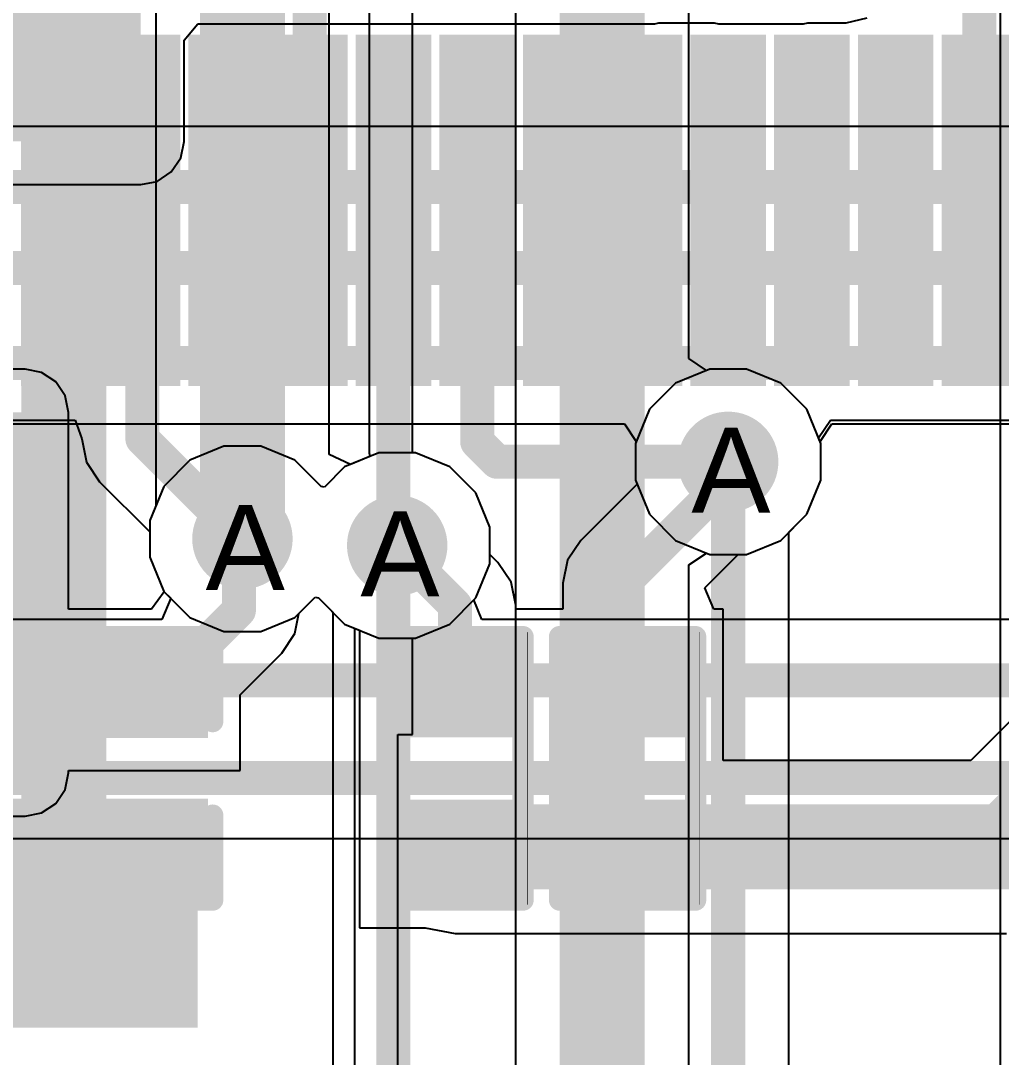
# Model space of a CAD drawing. Header units: inches. Extents: x 0 to 208, y 0 to 213.
# Drawn here: x 1.5279 to 1.7585, y 2.6423 to 2.8862 of the extents above; entities that cross this region are included whole.
import ezdxf

# ---------------------------------------------------------------- set-up
doc = ezdxf.new("R2010")
doc.units = ezdxf.units.IN
doc.header["$MEASUREMENT"] = 0
for name, color, linetype in [('Bottom Layer', 5, 'Continuous'), ('Bottom Overlay', 54, 'Continuous'), ('Bottom Paste', 16, 'Continuous'), ('Bottom Solder', 6, 'Continuous'), ('Drill Drawing', 1, 'Continuous'), ('L2_GND1', 16, 'Continuous'), ('L3_SIG1', 76, 'Continuous'), ('L4_PWR', 90, 'Continuous'), ('L5_GND2', 156, 'Continuous'), ('L6_SIG2', 130, 'Continuous'), ('L7_GND3', 216, 'Continuous'), ('Top Layer', 1, 'Continuous'), ('Top Paste', 8, 'Continuous'), ('Top Solder', 216, 'Continuous'), ('Via Holes', 16, 'Continuous')]:
    doc.layers.add(name, color=color, linetype=linetype)
doc.styles.add('Arial', font='', dxfattribs={"height": 0.2})
doc.styles.get('Arial').set_extended_font_data('Arial')

# ---------------------------------------------------------------- blocks, each defined once
blk = doc.blocks.new('AS0B826_S78B_7H_8')
at = {"layer": 'Top Layer'}
for points in [[(-1.38484, 0.75319), (-1.37106, 0.75319), (-1.37106, 0.67445), (-1.38484, 0.67445)], [(-1.36516, 0.75319), (-1.35138, 0.75319), (-1.35138, 0.67445), (-1.36516, 0.67445)], [(-1.34547, 0.75319), (-1.33169, 0.75319), (-1.33169, 0.67445), (-1.34547, 0.67445)], [(-1.32578, 0.75319), (-1.312, 0.75319), (-1.312, 0.67445), (-1.32578, 0.67445)], [(-1.3061, 0.75319), (-1.29232, 0.75319), (-1.29232, 0.67445), (-1.3061, 0.67445)], [(-1.28641, 0.75319), (-1.27263, 0.75319), (-1.27263, 0.67445), (-1.28641, 0.67445)], [(-1.26673, 0.75319), (-1.25295, 0.75319), (-1.25295, 0.67445), (-1.26673, 0.67445)], [(-1.24704, 0.75319), (-1.23326, 0.75319), (-1.23326, 0.67445), (-1.24704, 0.67445)], [(-1.22736, 0.75319), (-1.21358, 0.75319), (-1.21358, 0.67445), (-1.22736, 0.67445)], [(-1.20768, 0.75319), (-1.1939, 0.75319), (-1.1939, 0.67445), (-1.20768, 0.67445)], [(-1.18799, 0.75319), (-1.17421, 0.75319), (-1.17421, 0.67445), (-1.18799, 0.67445)], [(-1.16831, 0.75319), (-1.15453, 0.75319), (-1.15453, 0.67445), (-1.16831, 0.67445)]]:
    blk.add_hatch(color=1, dxfattribs=at).paths.add_polyline_path(points)
at = {"layer": 'Top Paste'}
for points in [[(-1.38484, 0.75319), (-1.37106, 0.75319), (-1.37106, 0.67445), (-1.38484, 0.67445)], [(-1.36516, 0.75319), (-1.35138, 0.75319), (-1.35138, 0.67445), (-1.36516, 0.67445)], [(-1.34547, 0.75319), (-1.33169, 0.75319), (-1.33169, 0.67445), (-1.34547, 0.67445)], [(-1.32578, 0.75319), (-1.312, 0.75319), (-1.312, 0.67445), (-1.32578, 0.67445)], [(-1.3061, 0.75319), (-1.29232, 0.75319), (-1.29232, 0.67445), (-1.3061, 0.67445)], [(-1.28641, 0.75319), (-1.27263, 0.75319), (-1.27263, 0.67445), (-1.28641, 0.67445)], [(-1.26673, 0.75319), (-1.25295, 0.75319), (-1.25295, 0.67445), (-1.26673, 0.67445)], [(-1.24704, 0.75319), (-1.23326, 0.75319), (-1.23326, 0.67445), (-1.24704, 0.67445)], [(-1.22736, 0.75319), (-1.21358, 0.75319), (-1.21358, 0.67445), (-1.22736, 0.67445)], [(-1.20768, 0.75319), (-1.1939, 0.75319), (-1.1939, 0.67445), (-1.20768, 0.67445)], [(-1.18799, 0.75319), (-1.17421, 0.75319), (-1.17421, 0.67445), (-1.18799, 0.67445)], [(-1.16831, 0.75319), (-1.15453, 0.75319), (-1.15453, 0.67445), (-1.16831, 0.67445)]]:
    blk.add_hatch(color=8, dxfattribs=at).paths.add_polyline_path(points)
at = {"layer": 'Top Solder'}
for points in [[(-1.38684, 0.75519), (-1.36906, 0.75519), (-1.36906, 0.67245), (-1.38684, 0.67245)], [(-1.36716, 0.75519), (-1.34938, 0.75519), (-1.34938, 0.67245), (-1.36716, 0.67245)], [(-1.34747, 0.75519), (-1.32969, 0.75519), (-1.32969, 0.67245), (-1.34747, 0.67245)], [(-1.32778, 0.75519), (-1.31, 0.75519), (-1.31, 0.67245), (-1.32778, 0.67245)], [(-1.3081, 0.75519), (-1.29032, 0.75519), (-1.29032, 0.67245), (-1.3081, 0.67245)], [(-1.28841, 0.75519), (-1.27063, 0.75519), (-1.27063, 0.67245), (-1.28841, 0.67245)], [(-1.26873, 0.75519), (-1.25095, 0.75519), (-1.25095, 0.67245), (-1.26873, 0.67245)], [(-1.24904, 0.75519), (-1.23126, 0.75519), (-1.23126, 0.67245), (-1.24904, 0.67245)], [(-1.22936, 0.75519), (-1.21158, 0.75519), (-1.21158, 0.67245), (-1.22936, 0.67245)], [(-1.20968, 0.75519), (-1.1919, 0.75519), (-1.1919, 0.67245), (-1.20968, 0.67245)], [(-1.18999, 0.75519), (-1.17221, 0.75519), (-1.17221, 0.67245), (-1.18999, 0.67245)], [(-1.17031, 0.75519), (-1.15253, 0.75519), (-1.15253, 0.67245), (-1.17031, 0.67245)]]:
    blk.add_hatch(color=216, dxfattribs=at).paths.add_polyline_path(points)
blk = doc.blocks.new('R___0402_B_374')
at = {"layer": 'Bottom Layer'}
for points in [[(-0.0095, 0.0125), (-0.0095, -0.0125), (-0.0275, -0.0125), (-0.0275, 0.0125)], [(0.0275, 0.0125), (0.0275, -0.0125), (0.0095, -0.0125), (0.0095, 0.0125)]]:
    blk.add_hatch(color=5, dxfattribs=at).paths.add_polyline_path(points)
at = {"layer": 'Bottom Paste'}
for points in [[(-0.0095, 0.0125), (-0.0095, -0.0125), (-0.0275, -0.0125), (-0.0275, 0.0125)], [(0.0275, 0.0125), (0.0275, -0.0125), (0.0095, -0.0125), (0.0095, 0.0125)]]:
    blk.add_hatch(color=16, dxfattribs=at).paths.add_polyline_path(points)
at = {"layer": 'Bottom Solder'}
for points in [[(-0.00733, 0.01467), (-0.00733, -0.01466), (-0.02967, -0.01466), (-0.02967, 0.01467)], [(0.02967, 0.01467), (0.02967, -0.01466), (0.00733, -0.01466), (0.00733, 0.01467)]]:
    blk.add_hatch(color=6, dxfattribs=at).paths.add_polyline_path(points)
at = {"layer": 'Bottom Overlay'}
for points in [[(0.031, 0.016, 0.005, 0.005, 0), (-0.031, 0.016, 0.005, 0.005, 0)], [(-0.031, -0.016, 0.005, 0.005, 0), (-0.031, 0.016, 0.005, 0.005, 0)], [(0.031, -0.016, 0.005, 0.005, 0), (0.031, 0.016, 0.005, 0.005, 0)], [(0.032, 0.017, 0.000127, 0.000127, 0), (-0.032, 0.017, 0.000127, 0.000127, 0)], [(0.031, -0.016, 0.005, 0.005, 0), (-0.031, -0.016, 0.005, 0.005, 0)]]:
    blk.add_lwpolyline(points, format="xyseb", dxfattribs=at)
for points in [[(-0.03225, 0.016, 0.0025, 0.0025, 1), (-0.02975, 0.016, 0.0025, 0.0025, 1)], [(-0.03225, 0.016, 0.0025, 0.0025, 1), (-0.02975, 0.016, 0.0025, 0.0025, 1)], [(0.02975, 0.016, 0.0025, 0.0025, 1), (0.03225, 0.016, 0.0025, 0.0025, 1)], [(0.02975, 0.016, 0.0025, 0.0025, 1), (0.03225, 0.016, 0.0025, 0.0025, 1)], [(-0.03203, 0.017, 0.0000635, 0.0000635, 1), (-0.03197, 0.017, 0.0000635, 0.0000635, 1)], [(0.03197, 0.017, 0.0000635, 0.0000635, 1), (0.03203, 0.017, 0.0000635, 0.0000635, 1)], [(-0.03225, -0.016, 0.0025, 0.0025, 1), (-0.02975, -0.016, 0.0025, 0.0025, 1)], [(-0.03225, -0.016, 0.0025, 0.0025, 1), (-0.02975, -0.016, 0.0025, 0.0025, 1)], [(0.02975, -0.016, 0.0025, 0.0025, 1), (0.03225, -0.016, 0.0025, 0.0025, 1)], [(0.02975, -0.016, 0.0025, 0.0025, 1), (0.03225, -0.016, 0.0025, 0.0025, 1)]]:
    blk.add_lwpolyline(points, format="xyseb", close=True, dxfattribs=at)
blk = doc.blocks.new('R___0402_B_375')
at = {"layer": 'Bottom Layer'}
for points in [[(-0.0095, 0.0125), (-0.0095, -0.0125), (-0.0275, -0.0125), (-0.0275, 0.0125)], [(0.0275, 0.0125), (0.0275, -0.0125), (0.0095, -0.0125), (0.0095, 0.0125)]]:
    blk.add_hatch(color=5, dxfattribs=at).paths.add_polyline_path(points)
at = {"layer": 'Bottom Paste'}
for points in [[(-0.0095, 0.0125), (-0.0095, -0.0125), (-0.0275, -0.0125), (-0.0275, 0.0125)], [(0.0275, 0.0125), (0.0275, -0.0125), (0.0095, -0.0125), (0.0095, 0.0125)]]:
    blk.add_hatch(color=16, dxfattribs=at).paths.add_polyline_path(points)
at = {"layer": 'Bottom Solder'}
for points in [[(-0.00733, 0.01467), (-0.00733, -0.01466), (-0.02967, -0.01466), (-0.02967, 0.01467)], [(0.02967, 0.01467), (0.02967, -0.01466), (0.00733, -0.01466), (0.00733, 0.01467)]]:
    blk.add_hatch(color=6, dxfattribs=at).paths.add_polyline_path(points)
at = {"layer": 'Bottom Overlay'}
for points in [[(0.031, 0.016, 0.005, 0.005, 0), (-0.031, 0.016, 0.005, 0.005, 0)], [(-0.031, -0.016, 0.005, 0.005, 0), (-0.031, 0.016, 0.005, 0.005, 0)], [(0.031, -0.016, 0.005, 0.005, 0), (0.031, 0.016, 0.005, 0.005, 0)], [(0.032, 0.017, 0.000127, 0.000127, 0), (-0.032, 0.017, 0.000127, 0.000127, 0)], [(0.031, -0.016, 0.005, 0.005, 0), (-0.031, -0.016, 0.005, 0.005, 0)]]:
    blk.add_lwpolyline(points, format="xyseb", dxfattribs=at)
for points in [[(-0.03225, 0.016, 0.0025, 0.0025, 1), (-0.02975, 0.016, 0.0025, 0.0025, 1)], [(-0.03225, 0.016, 0.0025, 0.0025, 1), (-0.02975, 0.016, 0.0025, 0.0025, 1)], [(0.02975, 0.016, 0.0025, 0.0025, 1), (0.03225, 0.016, 0.0025, 0.0025, 1)], [(0.02975, 0.016, 0.0025, 0.0025, 1), (0.03225, 0.016, 0.0025, 0.0025, 1)], [(-0.03203, 0.017, 0.0000635, 0.0000635, 1), (-0.03197, 0.017, 0.0000635, 0.0000635, 1)], [(0.03197, 0.017, 0.0000635, 0.0000635, 1), (0.03203, 0.017, 0.0000635, 0.0000635, 1)], [(-0.03225, -0.016, 0.0025, 0.0025, 1), (-0.02975, -0.016, 0.0025, 0.0025, 1)], [(-0.03225, -0.016, 0.0025, 0.0025, 1), (-0.02975, -0.016, 0.0025, 0.0025, 1)], [(0.02975, -0.016, 0.0025, 0.0025, 1), (0.03225, -0.016, 0.0025, 0.0025, 1)], [(0.02975, -0.016, 0.0025, 0.0025, 1), (0.03225, -0.016, 0.0025, 0.0025, 1)]]:
    blk.add_lwpolyline(points, format="xyseb", close=True, dxfattribs=at)
blk = doc.blocks.new('CAP_0402_B_607')
at = {"layer": 'Bottom Layer'}
for points in [[(-0.0095, 0.0125), (-0.0095, -0.0125), (-0.0275, -0.0125), (-0.0275, 0.0125)], [(0.0275, 0.0125), (0.0275, -0.0125), (0.0095, -0.0125), (0.0095, 0.0125)]]:
    blk.add_hatch(color=5, dxfattribs=at).paths.add_polyline_path(points)
at = {"layer": 'Bottom Paste'}
for points in [[(-0.0095, 0.0125), (-0.0095, -0.0125), (-0.0275, -0.0125), (-0.0275, 0.0125)], [(0.0275, 0.0125), (0.0275, -0.0125), (0.0095, -0.0125), (0.0095, 0.0125)]]:
    blk.add_hatch(color=16, dxfattribs=at).paths.add_polyline_path(points)
at = {"layer": 'Bottom Solder'}
for points in [[(-0.00714, 0.01486), (-0.00714, -0.01486), (-0.02986, -0.01486), (-0.02986, 0.01486)], [(0.02986, 0.01486), (0.02986, -0.01486), (0.00714, -0.01486), (0.00714, 0.01486)]]:
    blk.add_hatch(color=6, dxfattribs=at).paths.add_polyline_path(points)
at = {"layer": 'Bottom Overlay'}
for points in [[(-0.031, 0.016, 0.005, 0.005, 0), (-0.011, 0.016, 0.005, 0.005, 0)], [(-0.031, 0.016, 0.005, 0.005, 0), (-0.031, -0.016, 0.005, 0.005, 0)], [(0.011, 0.016, 0.005, 0.005, 0), (0.031, 0.016, 0.005, 0.005, 0)], [(0.031, 0.016, 0.005, 0.005, 0), (0.031, -0.016, 0.005, 0.005, 0)], [(-0.031, -0.016, 0.005, 0.005, 0), (-0.011, -0.016, 0.005, 0.005, 0)], [(0.011, -0.016, 0.005, 0.005, 0), (0.031, -0.016, 0.005, 0.005, 0)]]:
    blk.add_lwpolyline(points, format="xyseb", dxfattribs=at)
for points in [[(-0.03225, 0.016, 0.0025, 0.0025, 1), (-0.02975, 0.016, 0.0025, 0.0025, 1)], [(-0.03225, 0.016, 0.0025, 0.0025, 1), (-0.02975, 0.016, 0.0025, 0.0025, 1)], [(-0.01225, 0.016, 0.0025, 0.0025, 1), (-0.00975, 0.016, 0.0025, 0.0025, 1)], [(0.00975, 0.016, 0.0025, 0.0025, 1), (0.01225, 0.016, 0.0025, 0.0025, 1)], [(0.02975, 0.016, 0.0025, 0.0025, 1), (0.03225, 0.016, 0.0025, 0.0025, 1)], [(0.02975, 0.016, 0.0025, 0.0025, 1), (0.03225, 0.016, 0.0025, 0.0025, 1)], [(-0.03225, -0.016, 0.0025, 0.0025, 1), (-0.02975, -0.016, 0.0025, 0.0025, 1)], [(-0.03225, -0.016, 0.0025, 0.0025, 1), (-0.02975, -0.016, 0.0025, 0.0025, 1)], [(-0.01225, -0.016, 0.0025, 0.0025, 1), (-0.00975, -0.016, 0.0025, 0.0025, 1)], [(0.00975, -0.016, 0.0025, 0.0025, 1), (0.01225, -0.016, 0.0025, 0.0025, 1)], [(0.02975, -0.016, 0.0025, 0.0025, 1), (0.03225, -0.016, 0.0025, 0.0025, 1)], [(0.02975, -0.016, 0.0025, 0.0025, 1), (0.03225, -0.016, 0.0025, 0.0025, 1)]]:
    blk.add_lwpolyline(points, format="xyseb", close=True, dxfattribs=at)
blk = doc.blocks.new('CAP_0402_B_611')
at = {"layer": 'Bottom Layer'}
for points in [[(-0.0095, 0.0125), (-0.0095, -0.0125), (-0.0275, -0.0125), (-0.0275, 0.0125)], [(0.0275, 0.0125), (0.0275, -0.0125), (0.0095, -0.0125), (0.0095, 0.0125)]]:
    blk.add_hatch(color=5, dxfattribs=at).paths.add_polyline_path(points)
at = {"layer": 'Bottom Paste'}
for points in [[(-0.0095, 0.0125), (-0.0095, -0.0125), (-0.0275, -0.0125), (-0.0275, 0.0125)], [(0.0275, 0.0125), (0.0275, -0.0125), (0.0095, -0.0125), (0.0095, 0.0125)]]:
    blk.add_hatch(color=16, dxfattribs=at).paths.add_polyline_path(points)
at = {"layer": 'Bottom Solder'}
for points in [[(-0.00714, 0.01486), (-0.00714, -0.01486), (-0.02986, -0.01486), (-0.02986, 0.01486)], [(0.02986, 0.01486), (0.02986, -0.01486), (0.00714, -0.01486), (0.00714, 0.01486)]]:
    blk.add_hatch(color=6, dxfattribs=at).paths.add_polyline_path(points)
at = {"layer": 'Bottom Overlay'}
for points in [[(-0.031, 0.016, 0.005, 0.005, 0), (-0.031, -0.016, 0.005, 0.005, 0)], [(-0.031, 0.016, 0.005, 0.005, 0), (-0.011, 0.016, 0.005, 0.005, 0)], [(0.011, 0.016, 0.005, 0.005, 0), (0.031, 0.016, 0.005, 0.005, 0)], [(0.031, 0.016, 0.005, 0.005, 0), (0.031, -0.016, 0.005, 0.005, 0)], [(-0.031, -0.016, 0.005, 0.005, 0), (-0.011, -0.016, 0.005, 0.005, 0)], [(0.011, -0.016, 0.005, 0.005, 0), (0.031, -0.016, 0.005, 0.005, 0)]]:
    blk.add_lwpolyline(points, format="xyseb", dxfattribs=at)
for points in [[(-0.03225, 0.016, 0.0025, 0.0025, 1), (-0.02975, 0.016, 0.0025, 0.0025, 1)], [(-0.03225, 0.016, 0.0025, 0.0025, 1), (-0.02975, 0.016, 0.0025, 0.0025, 1)], [(-0.01225, 0.016, 0.0025, 0.0025, 1), (-0.00975, 0.016, 0.0025, 0.0025, 1)], [(0.00975, 0.016, 0.0025, 0.0025, 1), (0.01225, 0.016, 0.0025, 0.0025, 1)], [(0.02975, 0.016, 0.0025, 0.0025, 1), (0.03225, 0.016, 0.0025, 0.0025, 1)], [(0.02975, 0.016, 0.0025, 0.0025, 1), (0.03225, 0.016, 0.0025, 0.0025, 1)], [(-0.03225, -0.016, 0.0025, 0.0025, 1), (-0.02975, -0.016, 0.0025, 0.0025, 1)], [(-0.03225, -0.016, 0.0025, 0.0025, 1), (-0.02975, -0.016, 0.0025, 0.0025, 1)], [(-0.01225, -0.016, 0.0025, 0.0025, 1), (-0.00975, -0.016, 0.0025, 0.0025, 1)], [(0.00975, -0.016, 0.0025, 0.0025, 1), (0.01225, -0.016, 0.0025, 0.0025, 1)], [(0.02975, -0.016, 0.0025, 0.0025, 1), (0.03225, -0.016, 0.0025, 0.0025, 1)], [(0.02975, -0.016, 0.0025, 0.0025, 1), (0.03225, -0.016, 0.0025, 0.0025, 1)]]:
    blk.add_lwpolyline(points, format="xyseb", close=True, dxfattribs=at)

msp = doc.modelspace()

# ---------------------------------------------------------------- hatches: boundary and pattern name
at = {"layer": 'Bottom Layer'}
for points in [[(1.47773, 2.85781), (1.55606, 2.85781), (1.55606, 2.92569), (1.47773, 2.92569)], [(1.44329, 2.70921), (1.52886, 2.70921), (1.52886, 2.794), (1.44329, 2.794)], [(1.307, 2.64921), (1.5695, 2.64921), (1.5695, 2.70075), (1.307, 2.70075)]]:
    msp.add_hatch(color=5, dxfattribs=at).paths.add_polyline_path(points)
h = msp.add_hatch(color=5, dxfattribs=at)
edge = h.paths.add_edge_path()
edge.add_arc((1.69425, 2.78239), 0.01181, 0, 360)
h = msp.add_hatch(color=5, dxfattribs=at)
edge = h.paths.add_edge_path()
edge.add_arc((1.58, 2.76426), 0.01181, 0, 360)
h = msp.add_hatch(color=5, dxfattribs=at)
edge = h.paths.add_edge_path()
edge.add_arc((1.6164, 2.76271), 0.01181, 0, 360)
at = {"layer": 'L2_GND1'}
h = msp.add_hatch(color=16, dxfattribs=at)
edge = h.paths.add_edge_path()
edge.add_arc((1.69425, 2.78239), 0.01181, 0, 360)
h = msp.add_hatch(color=16, dxfattribs=at)
edge = h.paths.add_edge_path()
edge.add_arc((1.58, 2.76426), 0.01181, 0, 360)
h = msp.add_hatch(color=16, dxfattribs=at)
edge = h.paths.add_edge_path()
edge.add_arc((1.6164, 2.76271), 0.01181, 0, 360)
at = {"layer": 'L3_SIG1'}
h = msp.add_hatch(color=76, dxfattribs=at)
edge = h.paths.add_edge_path()
edge.add_arc((1.69425, 2.78239), 0.01181, 0, 360)
h = msp.add_hatch(color=76, dxfattribs=at)
edge = h.paths.add_edge_path()
edge.add_arc((1.58, 2.76426), 0.01181, 0, 360)
h = msp.add_hatch(color=76, dxfattribs=at)
edge = h.paths.add_edge_path()
edge.add_arc((1.6164, 2.76271), 0.01181, 0, 360)
at = {"layer": 'L4_PWR'}
h = msp.add_hatch(color=90, dxfattribs=at)
edge = h.paths.add_edge_path()
edge.add_arc((1.69425, 2.78239), 0.01181, 0, 360)
h = msp.add_hatch(color=90, dxfattribs=at)
edge = h.paths.add_edge_path()
edge.add_arc((1.58, 2.76426), 0.01181, 0, 360)
h = msp.add_hatch(color=90, dxfattribs=at)
edge = h.paths.add_edge_path()
edge.add_arc((1.6164, 2.76271), 0.01181, 0, 360)
at = {"layer": 'L5_GND2'}
h = msp.add_hatch(color=156, dxfattribs=at)
edge = h.paths.add_edge_path()
edge.add_arc((1.69425, 2.78239), 0.01181, 0, 360)
h = msp.add_hatch(color=156, dxfattribs=at)
edge = h.paths.add_edge_path()
edge.add_arc((1.58, 2.76426), 0.01181, 0, 360)
h = msp.add_hatch(color=156, dxfattribs=at)
edge = h.paths.add_edge_path()
edge.add_arc((1.6164, 2.76271), 0.01181, 0, 360)
at = {"layer": 'L6_SIG2'}
h = msp.add_hatch(color=130, dxfattribs=at)
edge = h.paths.add_edge_path()
edge.add_arc((1.69425, 2.78239), 0.01181, 0, 360)
h = msp.add_hatch(color=130, dxfattribs=at)
edge = h.paths.add_edge_path()
edge.add_arc((1.58, 2.76426), 0.01181, 0, 360)
h = msp.add_hatch(color=130, dxfattribs=at)
edge = h.paths.add_edge_path()
edge.add_arc((1.6164, 2.76271), 0.01181, 0, 360)
at = {"layer": 'L7_GND3'}
h = msp.add_hatch(color=216, dxfattribs=at)
edge = h.paths.add_edge_path()
edge.add_arc((1.69425, 2.78239), 0.01181, 0, 360)
h = msp.add_hatch(color=216, dxfattribs=at)
edge = h.paths.add_edge_path()
edge.add_arc((1.58, 2.76426), 0.01181, 0, 360)
h = msp.add_hatch(color=216, dxfattribs=at)
edge = h.paths.add_edge_path()
edge.add_arc((1.6164, 2.76271), 0.01181, 0, 360)
at = {"layer": 'Top Layer'}
h = msp.add_hatch(color=1, dxfattribs=at)
edge = h.paths.add_edge_path()
edge.add_arc((1.69425, 2.78239), 0.01181, 0, 360)
h = msp.add_hatch(color=1, dxfattribs=at)
edge = h.paths.add_edge_path()
edge.add_arc((1.58, 2.76426), 0.01181, 0, 360)
h = msp.add_hatch(color=1, dxfattribs=at)
edge = h.paths.add_edge_path()
edge.add_arc((1.6164, 2.76271), 0.01181, 0, 360)
at = {"layer": 'Via Holes'}
h = msp.add_hatch(color=7, dxfattribs=at)
edge = h.paths.add_edge_path()
edge.add_arc((1.69425, 2.78239), 0.00591, 0, 360)
h = msp.add_hatch(color=7, dxfattribs=at)
edge = h.paths.add_edge_path()
edge.add_arc((1.58, 2.76426), 0.00591, 0, 360)
h = msp.add_hatch(color=7, dxfattribs=at)
edge = h.paths.add_edge_path()
edge.add_arc((1.6164, 2.76271), 0.00591, 0, 360)

# ---------------------------------------------------------------- linework, layer by layer
at = {"layer": 'Bottom Layer'}
for p, q in [((1.72197, 2.8857), (1.72697, 2.88687)), ((1.56626, 2.88165), (1.5695, 2.8855)), ((1.5695, 2.8855), (1.67697, 2.8855)), ((1.67697, 2.8855), (1.67795, 2.8857)), ((1.67795, 2.8857), (1.69098, 2.8857)), ((1.69098, 2.8857), (1.69197, 2.8855)), ((1.69197, 2.8855), (1.71197, 2.8855)), ((1.71197, 2.8855), (1.71295, 2.8857)), ((1.71295, 2.8857), (1.72197, 2.8857)), ((1.72197, 2.8857), (1.72197, 2.8857)), ((1.56626, 2.85781), (1.56626, 2.88165)), ((1.56548, 2.85391), (1.56626, 2.85781)), ((1.56327, 2.8506), (1.56548, 2.85391)), ((1.55997, 2.84839), (1.56327, 2.8506)), ((1.47773, 2.84762), (1.55606, 2.84762)), ((1.55606, 2.84762), (1.55997, 2.84839)), ((1.52886, 2.8042), (1.50278, 2.8042)), ((1.53276, 2.80342), (1.52886, 2.8042)), ((1.53607, 2.80121), (1.53276, 2.80342)), ((1.68991, 2.8042), (1.68189, 2.80088)), ((1.69858, 2.8042), (1.68991, 2.8042)), ((1.7066, 2.80088), (1.69858, 2.8042)), ((1.53828, 2.7979), (1.53607, 2.80121)), ((1.68189, 2.80088), (1.67576, 2.79475)), ((1.71274, 2.79475), (1.7066, 2.80088)), ((1.53905, 2.794), (1.53828, 2.7979)), ((1.53905, 2.74775), (1.53905, 2.794)), ((1.67576, 2.79475), (1.67244, 2.78673)), ((1.71606, 2.78673), (1.71274, 2.79475)), ((1.57566, 2.78607), (1.56765, 2.78275)), ((1.58434, 2.78607), (1.57566, 2.78607)), ((1.59235, 2.78275), (1.58434, 2.78607)), ((1.67244, 2.78673), (1.67244, 2.77805)), ((1.71606, 2.77805), (1.71606, 2.78673)), ((1.61206, 2.78452), (1.60404, 2.7812)), ((1.62073, 2.78452), (1.61206, 2.78452)), ((1.62875, 2.7812), (1.62073, 2.78452)), ((1.56765, 2.78275), (1.56151, 2.77662)), ((1.59849, 2.77662), (1.59235, 2.78275)), ((1.60404, 2.7812), (1.59929, 2.77646)), ((1.63489, 2.77507), (1.62875, 2.7812)), ((1.56151, 2.77662), (1.55819, 2.7686)), ((1.59929, 2.77646), (1.59849, 2.77662)), ((1.67281, 2.77715), (1.65957, 2.7639)), ((1.67244, 2.77805), (1.67281, 2.77715)), ((1.71274, 2.77004), (1.71606, 2.77805)), ((1.63821, 2.76705), (1.63489, 2.77507)), ((1.7066, 2.7639), (1.71274, 2.77004)), ((1.55819, 2.7686), (1.55819, 2.75992)), ((1.63821, 2.7606), (1.63821, 2.76705)), ((1.65957, 2.7639), (1.65648, 2.75927)), ((1.69858, 2.76058), (1.7066, 2.7639)), ((1.55819, 2.75992), (1.56151, 2.75191)), ((1.6401, 2.75871), (1.63821, 2.7606)), ((1.65648, 2.75927), (1.65539, 2.75381)), ((1.68879, 2.75275), (1.69662, 2.76058)), ((1.69662, 2.76058), (1.69858, 2.76058)), ((1.64319, 2.75408), (1.6401, 2.75871)), ((1.6401, 2.75871), (1.6401, 2.75871)), ((1.64428, 2.74862), (1.64319, 2.75408)), ((1.56162, 2.7518), (1.55859, 2.74775)), ((1.56151, 2.75191), (1.56162, 2.7518)), ((1.65539, 2.75381), (1.65539, 2.75381)), ((1.65539, 2.75381), (1.65539, 2.74775)), ((1.69086, 2.74775), (1.68879, 2.75275)), ((1.5933, 2.74672), (1.5971, 2.75052)), ((1.5971, 2.75052), (1.5979, 2.75036)), ((1.5979, 2.75036), (1.60404, 2.74422)), ((1.55859, 2.74775), (1.53905, 2.74775)), ((1.59236, 2.74196), (1.5933, 2.74672)), ((1.64428, 2.74775), (1.64428, 2.74862)), ((1.65539, 2.74775), (1.64428, 2.74775)), ((1.69309, 2.74775), (1.69086, 2.74775)), ((1.69309, 2.71214), (1.69309, 2.74775)), ((1.58926, 2.73733), (1.59236, 2.74196)), ((1.60404, 2.74422), (1.6075, 2.74279)), ((1.6075, 2.74279), (1.6075, 2.70975)), ((1.5795, 2.72757), (1.58926, 2.73733)), ((1.58926, 2.73733), (1.58926, 2.73733)), ((1.5795, 2.70975), (1.5795, 2.72757)), ((1.7633, 2.72414), (1.75131, 2.71214)), ((1.75131, 2.71214), (1.69309, 2.71214)), ((1.53828, 2.70531), (1.53905, 2.70921)), ((1.53905, 2.70921), (1.53905, 2.70975)), ((1.53905, 2.70975), (1.5795, 2.70975)), ((1.6075, 2.70975), (1.6075, 2.67275)), ((1.53607, 2.702), (1.53828, 2.70531)), ((1.53276, 2.69979), (1.53607, 2.702)), ((1.44329, 2.69901), (1.52886, 2.69901)), ((1.52886, 2.69901), (1.53276, 2.69979)), ((1.6075, 2.67275), (1.623, 2.67275)), ((1.623, 2.67275), (1.63, 2.67136)), ((1.63, 2.67136), (1.75975, 2.67136))]:
    msp.add_line(p, q, dxfattribs=at)
for points in [[(1.66966, 2.75381, 0.008, 0.008, 0), (1.69925, 2.78339, 0.008, 0.008, 0)], [(1.57917, 2.76343, 0.008, 0.008, 0), (1.58, 2.76426, 0.008, 0.008, 0)], [(1.57917, 2.74742, 0.008, 0.008, 0), (1.57917, 2.76343, 0.008, 0.008, 0)], [(1.6164, 2.76222, 0.008, 0.008, 0), (1.6164, 2.76271, 0.008, 0.008, 0)], [(1.6164, 2.76222, 0.008, 0.008, 0), (1.63, 2.74862, 0.008, 0.008, 0)], [(1.66966, 2.72968, 0.008, 0.008, 0), (1.66966, 2.75381, 0.008, 0.008, 0)], [(1.63, 2.72875, 0.008, 0.008, 0), (1.63, 2.74862, 0.008, 0.008, 0)], [(1.5605, 2.72875, 0.008, 0.008, 0), (1.57917, 2.74742, 0.008, 0.008, 0)], [(1.557, 2.72875, 0.008, 0.008, 0), (1.5605, 2.72875, 0.008, 0.008, 0)], [(1.66966, 2.72968, 0.008, 0.008, 0), (1.67059, 2.72875, 0.008, 0.008, 0)], [(1.75975, 2.69175, 0.02, 0.02, 0), (1.78369, 2.71569, 0.02, 0.02, 0)], [(1.63, 2.69175, 0.02, 0.02, 0), (1.67059, 2.69175, 0.02, 0.02, 0)], [(1.67059, 2.69175, 0.02, 0.02, 0), (1.75975, 2.69175, 0.02, 0.02, 0)]]:
    msp.add_lwpolyline(points, format="xyseb", dxfattribs=at)
for points in [[(1.69725, 2.78339, 0.004, 0.004, 1), (1.70125, 2.78339, 0.004, 0.004, 1)], [(1.57717, 2.76343, 0.004, 0.004, 1), (1.58117, 2.76343, 0.004, 0.004, 1)], [(1.57717, 2.76343, 0.004, 0.004, 1), (1.58117, 2.76343, 0.004, 0.004, 1)], [(1.578, 2.76426, 0.004, 0.004, 1), (1.582, 2.76426, 0.004, 0.004, 1)], [(1.6144, 2.76271, 0.004, 0.004, 1), (1.6184, 2.76271, 0.004, 0.004, 1)], [(1.6144, 2.76222, 0.004, 0.004, 1), (1.6184, 2.76222, 0.004, 0.004, 1)], [(1.6144, 2.76222, 0.004, 0.004, 1), (1.6184, 2.76222, 0.004, 0.004, 1)], [(1.66766, 2.75381, 0.004, 0.004, 1), (1.67166, 2.75381, 0.004, 0.004, 1)], [(1.66766, 2.75381, 0.004, 0.004, 1), (1.67166, 2.75381, 0.004, 0.004, 1)], [(1.628, 2.74862, 0.004, 0.004, 1), (1.632, 2.74862, 0.004, 0.004, 1)], [(1.628, 2.74862, 0.004, 0.004, 1), (1.632, 2.74862, 0.004, 0.004, 1)], [(1.57717, 2.74742, 0.004, 0.004, 1), (1.58117, 2.74742, 0.004, 0.004, 1)], [(1.57717, 2.74742, 0.004, 0.004, 1), (1.58117, 2.74742, 0.004, 0.004, 1)], [(1.555, 2.72875, 0.004, 0.004, 1), (1.559, 2.72875, 0.004, 0.004, 1)], [(1.5585, 2.72875, 0.004, 0.004, 1), (1.5625, 2.72875, 0.004, 0.004, 1)], [(1.5585, 2.72875, 0.004, 0.004, 1), (1.5625, 2.72875, 0.004, 0.004, 1)], [(1.628, 2.72875, 0.004, 0.004, 1), (1.632, 2.72875, 0.004, 0.004, 1)], [(1.66766, 2.72968, 0.004, 0.004, 1), (1.67166, 2.72968, 0.004, 0.004, 1)], [(1.66766, 2.72968, 0.004, 0.004, 1), (1.67166, 2.72968, 0.004, 0.004, 1)], [(1.66859, 2.72875, 0.004, 0.004, 1), (1.67259, 2.72875, 0.004, 0.004, 1)], [(1.625, 2.69175, 0.01, 0.01, 1), (1.635, 2.69175, 0.01, 0.01, 1)], [(1.66559, 2.69175, 0.01, 0.01, 1), (1.67559, 2.69175, 0.01, 0.01, 1)], [(1.66559, 2.69175, 0.01, 0.01, 1), (1.67559, 2.69175, 0.01, 0.01, 1)], [(1.75475, 2.69175, 0.01, 0.01, 1), (1.76475, 2.69175, 0.01, 0.01, 1)], [(1.75475, 2.69175, 0.01, 0.01, 1), (1.76475, 2.69175, 0.01, 0.01, 1)]]:
    msp.add_lwpolyline(points, format="xyseb", close=True, dxfattribs=at)
at = {"layer": 'L2_GND1'}
for p, q in [((1.68991, 2.8042), (1.68189, 2.80088)), ((1.69858, 2.8042), (1.68991, 2.8042)), ((1.7066, 2.80088), (1.69858, 2.8042)), ((1.68189, 2.80088), (1.67576, 2.79475)), ((1.71274, 2.79475), (1.7066, 2.80088)), ((1.67576, 2.79475), (1.67244, 2.78673)), ((1.71606, 2.78673), (1.71274, 2.79475)), ((1.57566, 2.78607), (1.56765, 2.78275)), ((1.58434, 2.78607), (1.57566, 2.78607)), ((1.59235, 2.78275), (1.58434, 2.78607)), ((1.67244, 2.78673), (1.67244, 2.77805)), ((1.71606, 2.77805), (1.71606, 2.78673)), ((1.61206, 2.78452), (1.60404, 2.7812)), ((1.62073, 2.78452), (1.61206, 2.78452)), ((1.62875, 2.7812), (1.62073, 2.78452)), ((1.56765, 2.78275), (1.56151, 2.77662)), ((1.59849, 2.77662), (1.59235, 2.78275)), ((1.60404, 2.7812), (1.59929, 2.77646)), ((1.63489, 2.77507), (1.62875, 2.7812)), ((1.56151, 2.77662), (1.55819, 2.7686)), ((1.59929, 2.77646), (1.59849, 2.77662)), ((1.67244, 2.77805), (1.67576, 2.77004)), ((1.71274, 2.77004), (1.71606, 2.77805)), ((1.63821, 2.76705), (1.63489, 2.77507)), ((1.67576, 2.77004), (1.68189, 2.7639)), ((1.7066, 2.7639), (1.71274, 2.77004)), ((1.55819, 2.7686), (1.55819, 2.75992)), ((1.63821, 2.75837), (1.63821, 2.76705)), ((1.68189, 2.7639), (1.68991, 2.76058)), ((1.69858, 2.76058), (1.7066, 2.7639)), ((1.55819, 2.75992), (1.56151, 2.75191)), ((1.68991, 2.76058), (1.69858, 2.76058)), ((1.63489, 2.75036), (1.63821, 2.75837)), ((1.56151, 2.75191), (1.56765, 2.74577)), ((1.59235, 2.74577), (1.5971, 2.75052)), ((1.5971, 2.75052), (1.5979, 2.75036)), ((1.5979, 2.75036), (1.60404, 2.74422)), ((1.62875, 2.74422), (1.63489, 2.75036)), ((1.56765, 2.74577), (1.57566, 2.74245)), ((1.58434, 2.74245), (1.59235, 2.74577)), ((1.57566, 2.74245), (1.58434, 2.74245)), ((1.60404, 2.74422), (1.61206, 2.7409)), ((1.62073, 2.7409), (1.62875, 2.74422)), ((1.61206, 2.7409), (1.62073, 2.7409))]:
    msp.add_line(p, q, dxfattribs=at)
at = {"layer": 'L3_SIG1'}
for p, q in [((1.80016, 2.86134), (0.59185, 2.86134)), ((1.52199, 2.79135), (1.66985, 2.79135)), ((1.66985, 2.79135), (1.67263, 2.78719)), ((1.71587, 2.78719), (1.71865, 2.79135)), ((1.71865, 2.79135), (2.34457, 2.79135)), ((1.57566, 2.78607), (1.56765, 2.78275)), ((1.58434, 2.78607), (1.57566, 2.78607)), ((1.59235, 2.78275), (1.58434, 2.78607)), ((1.67263, 2.78719), (1.67244, 2.78673)), ((1.67244, 2.78673), (1.67244, 2.77805)), ((1.71606, 2.78673), (1.71587, 2.78719)), ((1.71606, 2.77805), (1.71606, 2.78673)), ((1.61206, 2.78452), (1.60404, 2.7812)), ((1.62073, 2.78452), (1.61206, 2.78452)), ((1.62875, 2.7812), (1.62073, 2.78452)), ((1.56765, 2.78275), (1.56151, 2.77662)), ((1.59849, 2.77662), (1.59235, 2.78275)), ((1.60404, 2.7812), (1.59929, 2.77646)), ((1.63489, 2.77507), (1.62875, 2.7812)), ((1.56151, 2.77662), (1.55819, 2.7686)), ((1.59929, 2.77646), (1.59849, 2.77662)), ((1.67244, 2.77805), (1.67576, 2.77004)), ((1.71274, 2.77004), (1.71606, 2.77805)), ((1.63821, 2.76705), (1.63489, 2.77507)), ((1.67576, 2.77004), (1.68189, 2.7639)), ((1.7066, 2.7639), (1.71274, 2.77004)), ((1.55819, 2.7686), (1.55819, 2.75992)), ((1.63821, 2.75837), (1.63821, 2.76705)), ((1.68189, 2.7639), (1.68991, 2.76058)), ((1.69858, 2.76058), (1.7066, 2.7639)), ((1.55819, 2.75992), (1.56151, 2.75191)), ((1.68991, 2.76058), (1.69858, 2.76058)), ((1.63489, 2.75036), (1.63821, 2.75837)), ((1.56151, 2.75191), (1.56314, 2.75027)), ((1.56314, 2.75027), (1.56107, 2.74527)), ((1.63442, 2.74989), (1.63489, 2.75036)), ((1.63634, 2.74527), (1.63442, 2.74989)), ((1.56107, 2.74527), (1.14717, 2.74527)), ((2.34175, 2.74527), (1.63634, 2.74527)), ((0.70091, 2.69373), (1.81993, 2.69373))]:
    msp.add_line(p, q, dxfattribs=at)
for points in [[(0.58593, 2.84707, 0.008, 0.008, 0), (1.80607, 2.84707, 0.008, 0.008, 0)], [(0.562, 2.828, 0.008, 0.008, 0), (1.82193, 2.828, 0.008, 0.008, 0)], [(0.65673, 2.80562, 0.008, 0.008, 0), (2.34457, 2.80562, 0.008, 0.008, 0)], [(0.691, 2.731, 0.008, 0.008, 0), (2.398, 2.731, 0.008, 0.008, 0)], [(0.695, 2.708, 0.008, 0.008, 0), (2.424, 2.708, 0.008, 0.008, 0)]]:
    msp.add_lwpolyline(points, format="xyseb", dxfattribs=at)
at = {"layer": 'L4_PWR'}
for p, q in [((1.60039, 2.78409), (1.60039, 2.98976)), ((1.55961, 2.95876), (1.55961, 2.77203)), ((1.6098, 2.926), (1.6098, 2.78452)), ((1.62, 2.78452), (1.62, 2.926)), ((1.75824, 2.926), (1.75824, 2.71824)), ((1.68991, 2.8042), (1.68189, 2.80088)), ((1.69858, 2.8042), (1.68991, 2.8042)), ((1.7066, 2.80088), (1.69858, 2.8042)), ((1.68189, 2.80088), (1.67576, 2.79475)), ((1.71274, 2.79475), (1.7066, 2.80088)), ((1.67576, 2.79475), (1.67244, 2.78673)), ((1.71606, 2.78673), (1.71274, 2.79475)), ((1.67244, 2.78673), (1.67244, 2.77805)), ((1.71606, 2.77805), (1.71606, 2.78673)), ((1.60539, 2.78176), (1.60039, 2.78409)), ((1.60998, 2.78366), (1.60539, 2.78176)), ((1.6098, 2.78452), (1.60998, 2.78366)), ((1.62073, 2.78452), (1.62, 2.78452)), ((1.62875, 2.7812), (1.62073, 2.78452)), ((1.63489, 2.77507), (1.62875, 2.7812)), ((1.67244, 2.77805), (1.67576, 2.77004)), ((1.71274, 2.77004), (1.71606, 2.77805)), ((1.63821, 2.76705), (1.63489, 2.77507)), ((1.55961, 2.77203), (1.55819, 2.7686)), ((1.67576, 2.77004), (1.68189, 2.7639)), ((1.7066, 2.7639), (1.71274, 2.77004)), ((1.55819, 2.7686), (1.55819, 2.75992)), ((1.63821, 2.75837), (1.63821, 2.76705)), ((1.68189, 2.7639), (1.68991, 2.76058)), ((1.69858, 2.76058), (1.7066, 2.7639)), ((1.55819, 2.75992), (1.56151, 2.75191)), ((1.68991, 2.76058), (1.69858, 2.76058)), ((1.63489, 2.75036), (1.63821, 2.75837)), ((1.56151, 2.75191), (1.56765, 2.74577)), ((1.59235, 2.74577), (1.5971, 2.75052)), ((1.5971, 2.75052), (1.5979, 2.75036)), ((1.5979, 2.75036), (1.60404, 2.74422)), ((1.62875, 2.74422), (1.63489, 2.75036)), ((1.56765, 2.74577), (1.57566, 2.74245)), ((1.58434, 2.74245), (1.59235, 2.74577)), ((1.57566, 2.74245), (1.58434, 2.74245)), ((1.60404, 2.74422), (1.60633, 2.74327)), ((1.60633, 2.74327), (1.60633, 2.71824)), ((1.62073, 2.7409), (1.62875, 2.74422)), ((1.62, 2.71824), (1.62, 2.7409)), ((1.62, 2.7409), (1.62073, 2.7409)), ((1.60633, 2.71824), (1.60633, 2.51481)), ((1.61653, 2.51481), (1.61653, 2.71824)), ((1.61653, 2.71824), (1.62, 2.71824)), ((1.75824, 2.71824), (1.75824, 2.634))]:
    msp.add_line(p, q, dxfattribs=at)
for points in [[(1.58, 2.76524, 0.02, 0.02, 0), (1.58, 3.02853, 0.02, 0.02, 0)], [(1.538, 2.68724, 0.02, 0.02, 0), (1.538, 2.934, 0.02, 0.02, 0)]]:
    msp.add_lwpolyline(points, format="xyseb", dxfattribs=at)
for points in [[(1.575, 2.76524, 0.01, 0.01, 1), (1.585, 2.76524, 0.01, 0.01, 1)], [(1.533, 2.68724, 0.01, 0.01, 1), (1.543, 2.68724, 0.01, 0.01, 1)]]:
    msp.add_lwpolyline(points, format="xyseb", close=True, dxfattribs=at)
at = {"layer": 'L5_GND2'}
for p, q in [((1.68991, 2.8042), (1.68189, 2.80088)), ((1.69858, 2.8042), (1.68991, 2.8042)), ((1.7066, 2.80088), (1.69858, 2.8042)), ((1.68189, 2.80088), (1.67576, 2.79475)), ((1.71274, 2.79475), (1.7066, 2.80088)), ((1.67576, 2.79475), (1.67244, 2.78673)), ((1.71606, 2.78673), (1.71274, 2.79475)), ((1.57566, 2.78607), (1.56765, 2.78275)), ((1.58434, 2.78607), (1.57566, 2.78607)), ((1.59235, 2.78275), (1.58434, 2.78607)), ((1.67244, 2.78673), (1.67244, 2.77805)), ((1.71606, 2.77805), (1.71606, 2.78673)), ((1.61206, 2.78452), (1.60404, 2.7812)), ((1.62073, 2.78452), (1.61206, 2.78452)), ((1.62875, 2.7812), (1.62073, 2.78452)), ((1.56765, 2.78275), (1.56151, 2.77662)), ((1.59849, 2.77662), (1.59235, 2.78275)), ((1.60404, 2.7812), (1.59929, 2.77646)), ((1.63489, 2.77507), (1.62875, 2.7812)), ((1.56151, 2.77662), (1.55819, 2.7686)), ((1.59929, 2.77646), (1.59849, 2.77662)), ((1.67244, 2.77805), (1.67576, 2.77004)), ((1.71274, 2.77004), (1.71606, 2.77805)), ((1.63821, 2.76705), (1.63489, 2.77507)), ((1.67576, 2.77004), (1.68189, 2.7639)), ((1.7066, 2.7639), (1.71274, 2.77004)), ((1.55819, 2.7686), (1.55819, 2.75992)), ((1.63821, 2.75837), (1.63821, 2.76705)), ((1.68189, 2.7639), (1.68991, 2.76058)), ((1.69858, 2.76058), (1.7066, 2.7639)), ((1.55819, 2.75992), (1.56151, 2.75191)), ((1.68991, 2.76058), (1.69858, 2.76058)), ((1.63489, 2.75036), (1.63821, 2.75837)), ((1.56151, 2.75191), (1.56765, 2.74577)), ((1.59235, 2.74577), (1.5971, 2.75052)), ((1.5971, 2.75052), (1.5979, 2.75036)), ((1.5979, 2.75036), (1.60404, 2.74422)), ((1.62875, 2.74422), (1.63489, 2.75036)), ((1.56765, 2.74577), (1.57566, 2.74245)), ((1.58434, 2.74245), (1.59235, 2.74577)), ((1.57566, 2.74245), (1.58434, 2.74245)), ((1.60404, 2.74422), (1.61206, 2.7409)), ((1.62073, 2.7409), (1.62875, 2.74422)), ((1.61206, 2.7409), (1.62073, 2.7409))]:
    msp.add_line(p, q, dxfattribs=at)
at = {"layer": 'L6_SIG2'}
for p, q in [((1.64421, 2.97325), (1.64421, 1.85505)), ((1.68499, 2.80667), (1.68499, 2.97325)), ((1.68915, 2.80389), (1.68499, 2.80667)), ((1.68991, 2.8042), (1.68915, 2.80389)), ((1.69858, 2.8042), (1.68991, 2.8042)), ((1.7066, 2.80088), (1.69858, 2.8042)), ((1.71274, 2.79475), (1.7066, 2.80088)), ((1.71606, 2.78673), (1.71274, 2.79475)), ((1.57566, 2.78607), (1.56765, 2.78275)), ((1.58434, 2.78607), (1.57566, 2.78607)), ((1.59235, 2.78275), (1.58434, 2.78607)), ((1.71606, 2.77805), (1.71606, 2.78673)), ((1.61206, 2.78452), (1.60404, 2.7812)), ((1.62073, 2.78452), (1.61206, 2.78452)), ((1.62875, 2.7812), (1.62073, 2.78452)), ((1.56765, 2.78275), (1.56151, 2.77662)), ((1.59849, 2.77662), (1.59235, 2.78275)), ((1.60404, 2.7812), (1.59929, 2.77646)), ((1.63489, 2.77507), (1.62875, 2.7812)), ((1.56151, 2.77662), (1.55819, 2.7686)), ((1.59929, 2.77646), (1.59849, 2.77662)), ((1.71274, 2.77004), (1.71606, 2.77805)), ((1.63821, 2.76705), (1.63489, 2.77507)), ((1.7066, 2.7639), (1.71274, 2.77004)), ((1.55819, 2.7686), (1.55819, 2.75992)), ((1.63821, 2.75837), (1.63821, 2.76705)), ((1.69858, 2.76058), (1.7066, 2.7639)), ((1.55819, 2.75992), (1.56151, 2.75191)), ((1.68499, 2.75812), (1.68915, 2.7609)), ((1.68915, 2.7609), (1.68991, 2.76058)), ((1.68991, 2.76058), (1.69858, 2.76058)), ((1.63489, 2.75036), (1.63821, 2.75837)), ((1.68499, 1.8466), (1.68499, 2.75812)), ((1.56151, 2.75191), (1.56765, 2.74577)), ((1.59235, 2.74577), (1.5971, 2.75052)), ((1.5971, 2.75052), (1.5979, 2.75036)), ((1.5979, 2.75036), (1.60404, 2.74422)), ((1.62875, 2.74422), (1.63489, 2.75036)), ((1.56765, 2.74577), (1.57566, 2.74245)), ((1.58434, 2.74245), (1.59235, 2.74577)), ((1.57566, 2.74245), (1.58434, 2.74245)), ((1.60404, 2.74422), (1.61206, 2.7409)), ((1.62073, 2.7409), (1.62875, 2.74422)), ((1.61206, 2.7409), (1.62073, 2.7409))]:
    msp.add_line(p, q, dxfattribs=at)
msp.add_lwpolyline([(1.6646, 1.8466, 0.02, 0.02, 0), (1.6646, 2.98101, 0.02, 0.02, 0)], format="xyseb", dxfattribs=at)
at = {"layer": 'L7_GND3'}
for p, q in [((1.68991, 2.8042), (1.68189, 2.80088)), ((1.69858, 2.8042), (1.68991, 2.8042)), ((1.7066, 2.80088), (1.69858, 2.8042)), ((1.68189, 2.80088), (1.67576, 2.79475)), ((1.71274, 2.79475), (1.7066, 2.80088)), ((1.67576, 2.79475), (1.67244, 2.78673)), ((1.71606, 2.78673), (1.71274, 2.79475)), ((1.57566, 2.78607), (1.56765, 2.78275)), ((1.58434, 2.78607), (1.57566, 2.78607)), ((1.59235, 2.78275), (1.58434, 2.78607)), ((1.67244, 2.78673), (1.67244, 2.77805)), ((1.71606, 2.77805), (1.71606, 2.78673)), ((1.61206, 2.78452), (1.60404, 2.7812)), ((1.62073, 2.78452), (1.61206, 2.78452)), ((1.62875, 2.7812), (1.62073, 2.78452)), ((1.56765, 2.78275), (1.56151, 2.77662)), ((1.59849, 2.77662), (1.59235, 2.78275)), ((1.60404, 2.7812), (1.59929, 2.77646)), ((1.63489, 2.77507), (1.62875, 2.7812)), ((1.56151, 2.77662), (1.55819, 2.7686)), ((1.59929, 2.77646), (1.59849, 2.77662)), ((1.67244, 2.77805), (1.67576, 2.77004)), ((1.71274, 2.77004), (1.71606, 2.77805)), ((1.63821, 2.76705), (1.63489, 2.77507)), ((1.67576, 2.77004), (1.68189, 2.7639)), ((1.7066, 2.7639), (1.71274, 2.77004)), ((1.55819, 2.7686), (1.55819, 2.75992)), ((1.63821, 2.75837), (1.63821, 2.76705)), ((1.68189, 2.7639), (1.68991, 2.76058)), ((1.69858, 2.76058), (1.7066, 2.7639)), ((1.55819, 2.75992), (1.56151, 2.75191)), ((1.68991, 2.76058), (1.69858, 2.76058)), ((1.63489, 2.75036), (1.63821, 2.75837)), ((1.56151, 2.75191), (1.56765, 2.74577)), ((1.59235, 2.74577), (1.5971, 2.75052)), ((1.5971, 2.75052), (1.5979, 2.75036)), ((1.5979, 2.75036), (1.60404, 2.74422)), ((1.62875, 2.74422), (1.63489, 2.75036)), ((1.56765, 2.74577), (1.57566, 2.74245)), ((1.58434, 2.74245), (1.59235, 2.74577)), ((1.57566, 2.74245), (1.58434, 2.74245)), ((1.60404, 2.74422), (1.61206, 2.7409)), ((1.62073, 2.7409), (1.62875, 2.74422)), ((1.61206, 2.7409), (1.62073, 2.7409))]:
    msp.add_line(p, q, dxfattribs=at)
at = {"layer": 'Top Layer'}
for p, q in [((1.52163, 2.7922), (1.54067, 2.7922)), ((1.54067, 2.7922), (1.54219, 2.7878)), ((1.71551, 2.78805), (1.71829, 2.7922)), ((1.71829, 2.7922), (1.90801, 2.7922)), ((1.54219, 2.7878), (1.54328, 2.78233)), ((1.71606, 2.78673), (1.71551, 2.78805)), ((1.71606, 2.77805), (1.71606, 2.78673)), ((1.54328, 2.78233), (1.54637, 2.7777)), ((1.54637, 2.7777), (1.55819, 2.76589)), ((1.71274, 2.77004), (1.71606, 2.77805)), ((1.70852, 2.76582), (1.71274, 2.77004)), ((1.55819, 2.76589), (1.55819, 2.75992)), ((1.70852, 2.50877), (1.70852, 2.76582)), ((1.55819, 2.75992), (1.56151, 2.75191)), ((1.56151, 2.75191), (1.56765, 2.74577)), ((1.59235, 2.74577), (1.5971, 2.75052)), ((1.5971, 2.75052), (1.5979, 2.75036)), ((1.5979, 2.75036), (1.60125, 2.74701)), ((1.60125, 2.74701), (1.60125, 2.48421)), ((1.56765, 2.74577), (1.57566, 2.74245)), ((1.58434, 2.74245), (1.59235, 2.74577)), ((1.57566, 2.74245), (1.58434, 2.74245))]:
    msp.add_line(p, q, dxfattribs=at)
for points in [[(1.57616, 2.84157, 0.008, 0.008, 0), (1.57616, 2.89255, 0.008, 0.008, 0)], [(1.59584, 2.84157, 0.008, 0.008, 0), (1.59584, 2.89386, 0.008, 0.008, 0)], [(1.75332, 2.81599, 0.008, 0.008, 0), (1.75332, 2.89344, 0.008, 0.008, 0)], [(1.57616, 2.81599, 0.008, 0.008, 0), (1.57616, 2.84157, 0.008, 0.008, 0)], [(1.55647, 2.7878, 0.008, 0.008, 0), (1.55647, 2.81599, 0.008, 0.008, 0)], [(1.59295, 2.81309, 0.008, 0.008, 0), (1.59585, 2.81599, 0.008, 0.008, 0)], [(1.61552, 2.76309, 0.008, 0.008, 0), (1.61552, 2.81598, 0.008, 0.008, 0)], [(1.63522, 2.78708, 0.008, 0.008, 0), (1.63522, 2.81599, 0.008, 0.008, 0)], [(1.55647, 2.7878, 0.008, 0.008, 0), (1.58, 2.76426, 0.008, 0.008, 0)], [(1.63522, 2.78708, 0.008, 0.008, 0), (1.6399, 2.78239, 0.008, 0.008, 0)], [(1.6399, 2.78239, 0.008, 0.008, 0), (1.69425, 2.78239, 0.008, 0.008, 0)], [(1.69425, 2.50286, 0.008, 0.008, 0), (1.69425, 2.78339, 0.008, 0.008, 0)], [(1.61552, 2.76184, 0.008, 0.008, 0), (1.6164, 2.76271, 0.008, 0.008, 0)], [(1.61552, 2.48421, 0.008, 0.008, 0), (1.61552, 2.76184, 0.008, 0.008, 0)]]:
    msp.add_lwpolyline(points, format="xyseb", dxfattribs=at)
for points in [[(1.57416, 2.84157, 0.004, 0.004, 1), (1.57816, 2.84157, 0.004, 0.004, 1)], [(1.57416, 2.84157, 0.004, 0.004, 1), (1.57816, 2.84157, 0.004, 0.004, 1)], [(1.59384, 2.84157, 0.004, 0.004, 1), (1.59784, 2.84157, 0.004, 0.004, 1)], [(1.55447, 2.81599, 0.004, 0.004, 1), (1.55847, 2.81599, 0.004, 0.004, 1)], [(1.57416, 2.81599, 0.004, 0.004, 1), (1.57816, 2.81599, 0.004, 0.004, 1)], [(1.59385, 2.81599, 0.004, 0.004, 1), (1.59785, 2.81599, 0.004, 0.004, 1)], [(1.61352, 2.81598, 0.004, 0.004, 1), (1.61752, 2.81598, 0.004, 0.004, 1)], [(1.63322, 2.81599, 0.004, 0.004, 1), (1.63722, 2.81599, 0.004, 0.004, 1)], [(1.75132, 2.81599, 0.004, 0.004, 1), (1.75532, 2.81599, 0.004, 0.004, 1)], [(1.59095, 2.81309, 0.004, 0.004, 1), (1.59495, 2.81309, 0.004, 0.004, 1)], [(1.55447, 2.7878, 0.004, 0.004, 1), (1.55847, 2.7878, 0.004, 0.004, 1)], [(1.55447, 2.7878, 0.004, 0.004, 1), (1.55847, 2.7878, 0.004, 0.004, 1)], [(1.63322, 2.78708, 0.004, 0.004, 1), (1.63722, 2.78708, 0.004, 0.004, 1)], [(1.63322, 2.78708, 0.004, 0.004, 1), (1.63722, 2.78708, 0.004, 0.004, 1)], [(1.6379, 2.78239, 0.004, 0.004, 1), (1.6419, 2.78239, 0.004, 0.004, 1)], [(1.6379, 2.78239, 0.004, 0.004, 1), (1.6419, 2.78239, 0.004, 0.004, 1)], [(1.69225, 2.78339, 0.004, 0.004, 1), (1.69625, 2.78339, 0.004, 0.004, 1)], [(1.69225, 2.78239, 0.004, 0.004, 1), (1.69625, 2.78239, 0.004, 0.004, 1)], [(1.578, 2.76426, 0.004, 0.004, 1), (1.582, 2.76426, 0.004, 0.004, 1)], [(1.61352, 2.76309, 0.004, 0.004, 1), (1.61752, 2.76309, 0.004, 0.004, 1)], [(1.6144, 2.76271, 0.004, 0.004, 1), (1.6184, 2.76271, 0.004, 0.004, 1)], [(1.61352, 2.76184, 0.004, 0.004, 1), (1.61752, 2.76184, 0.004, 0.004, 1)], [(1.61352, 2.76184, 0.004, 0.004, 1), (1.61752, 2.76184, 0.004, 0.004, 1)]]:
    msp.add_lwpolyline(points, format="xyseb", close=True, dxfattribs=at)

# ---------------------------------------------------------------- block references
msp.add_blockref('AS0B826_S78B_7H_8', (2.91474, 2.12776))
for name, p, rotation in [('CAP_0402_B_611', (1.51635, 2.71025), 90), ('CAP_0402_B_607', (1.557, 2.71025), 90), ('R___0402_B_375', (1.63, 2.71025), 270), ('R___0402_B_374', (1.67059, 2.71025), 270)]:
    msp.add_blockref(name, p, dxfattribs=dict(rotation=rotation))

# ---------------------------------------------------------------- texts
at = {"layer": 'Drill Drawing', "style": 'Arial'}
for p in [(1.68558, 2.7704), (1.57134, 2.75226), (1.60773, 2.75072)]:
    msp.add_text('A', height=0.02, dxfattribs=at).set_placement(p)

doc.saveas('drawing.dxf')
